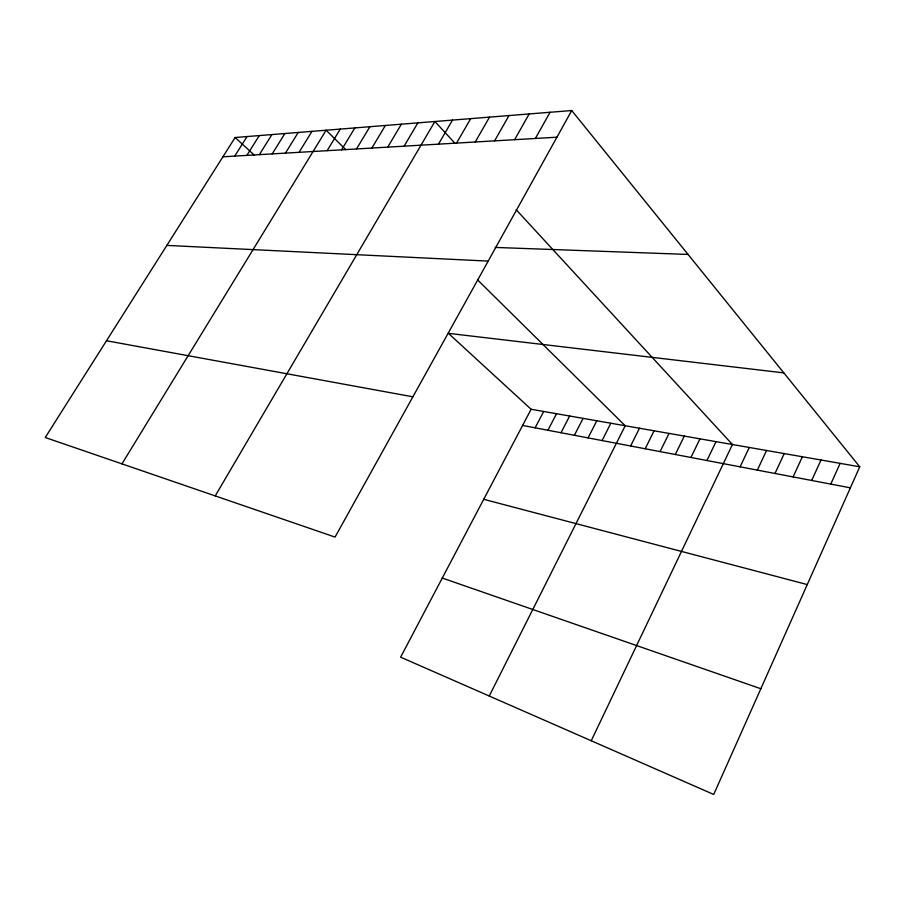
<?xml version="1.0" encoding="UTF-8"?>
<svg xmlns="http://www.w3.org/2000/svg" width="905" height="905" viewBox="0 0 905 905"><rect width="100%" height="100%" fill="white"/><g stroke="black" fill="none" stroke-linecap="round" stroke-linejoin="round"><path stroke-width="1.36" d="M859.75 466.799L713.717 794.466L400.632 657.166L531.111 409.275L859.75 466.799L571.722 110.534L235.13 137.515L45.25 437.511L335.054 537.084L571.722 110.534M830.779 484.096L840.123 463.36M811.695 480.465L821.005 460.012M793.108 476.924L802.384 456.754M774.997 473.485L784.228 453.575M757.338 470.114L766.535 450.486M740.12 466.844L749.272 447.455M591.236 740.754L732.439 444.513L516.167 209.722M706.929 460.521L716.013 441.64M690.945 457.478L699.972 438.835M675.322 454.502L684.316 436.086M660.073 451.606L669.033 433.416M645.175 448.767L654.089 430.803M630.627 445.995L639.484 428.246M489.254 696.024L625.219 425.746L477.501 279.803M602.074 440.554L610.852 423.235M588.069 437.896L596.802 420.768M574.392 435.282L583.08 418.37M561.01 432.737L569.652 416.017M547.932 430.248L556.518 413.721M535.127 427.816L543.679 411.47M535.387 138.465L550.059 112.277M514.617 139.687L529.165 113.951M494.583 140.863L508.995 115.569M475.238 141.995L489.515 117.13M456.55 143.092L470.702 118.634M438.484 144.155L452.5 120.094M215.22 495.917L434.898 121.508L454.74 143.035M404.105 146.169L417.861 122.865M387.725 147.13L401.368 124.189M371.865 148.058L385.383 125.467M356.502 148.963L369.885 126.711M341.592 149.834L354.851 127.922M327.135 150.683L340.269 129.087M121.949 463.869L326.117 130.218L345.812 149.676M299.057 152.323L311.965 131.361M285.437 153.126L298.22 132.458M272.213 153.895L284.871 133.533M259.362 154.653L271.907 134.573M246.873 155.389L259.305 135.58M234.734 156.101L247.054 136.565M222.935 156.791L556.926 137.209M495.182 247.427L688.072 254.441M166.848 245.402L488.18 261.104M783.821 372.883L448.416 333.345L531.111 409.275M106.496 340.755L412.884 396.809M522.604 425.429L850.372 487.829M483.723 499.3L807.26 584.573M442.274 578.046L760.845 688.728M235.13 137.515L254.463 155.275"/></g></svg>
